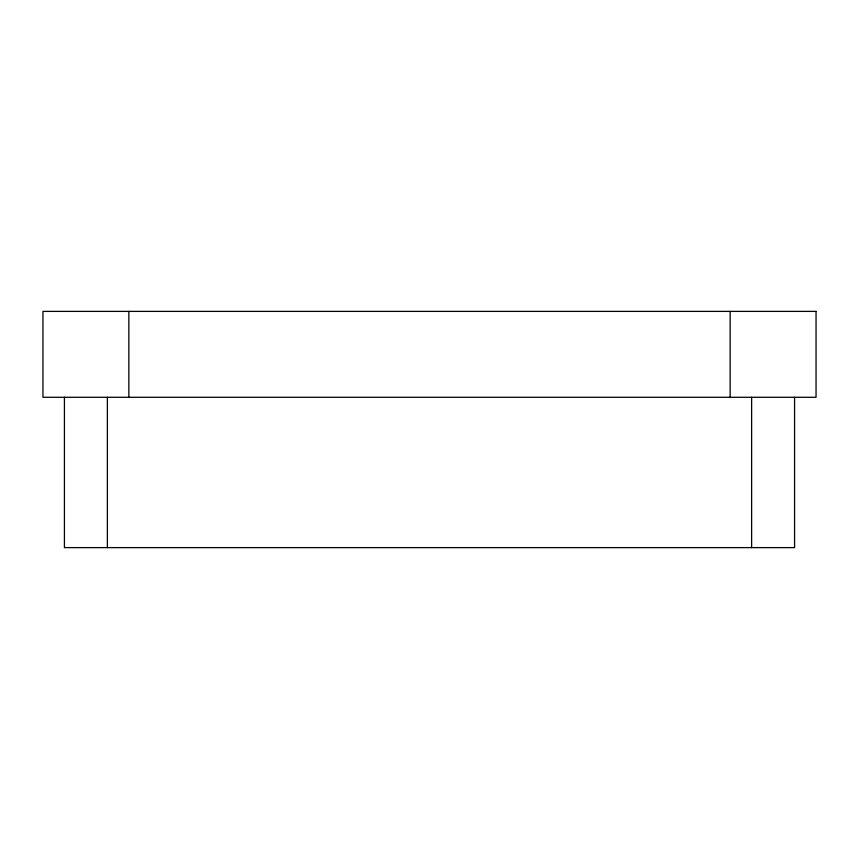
<?xml version="1.0" encoding="UTF-8"?>
<svg xmlns="http://www.w3.org/2000/svg" width="859" height="859" viewBox="0 0 859 859"><rect width="100%" height="100%" fill="white"/><g stroke="black" fill="none" stroke-linecap="round" stroke-linejoin="round"><path stroke-width="1.29" d="M794.575 397.287L794.575 547.612L64.425 547.612L64.425 397.287M751.625 397.287L751.625 547.612M730.15 311.387L730.15 397.287M128.85 311.387L128.85 397.287M107.375 397.287L107.375 547.612M816.05 311.387L42.95 311.387L42.95 397.287L816.05 397.287L816.05 311.387"/></g></svg>
